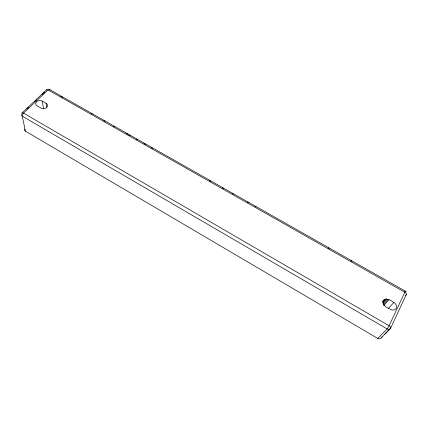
<?xml version="1.0" encoding="UTF-8"?>
<svg xmlns="http://www.w3.org/2000/svg" width="428" height="428" viewBox="0 0 428 428"><rect width="100%" height="100%" fill="white"/><g stroke="black" fill="none" stroke-linecap="round" stroke-linejoin="round"><path stroke-width="0.64" d="M404.781 291.318A2.643 0.369 -59.7 0 1 404.829 292.254A2.793 1.412 25 0 1 406.242 294.705L390.598 328.201L384.323 334.562M383.991 299.894C380.492 304.233 387.292 308.139 390.577 309.374A4.676 3.777 38.4 0 0 396.237 308.224A4.676 3.777 38.4 0 0 393.808 302.473C390.882 300.354 385.296 296.684 382.707 301.376M382.675 301.81L384.825 299.343M382.803 302.5L385.826 299.044M383.028 303.468L386.928 299.028M383.269 304.709L388.057 299.284M383.729 305.613L388.966 299.702M388.464 308.342L393.808 302.473M405.37 295.646L406.242 294.705M24.669 129.074A2.391 1.824 -5.9 0 0 25.37 131.129L377.801 338.457L387.099 328.923A2.734 0.396 -60.2 0 0 389.089 325.762L404.829 292.254L48.075 89.896A2.424 1.107 45.4 0 0 46.459 89.982M381.188 337.745L382.081 336.836M390.159 328.8L380.765 338.329A2.787 2.3 41.7 0 1 377.801 338.457M26.766 109.033L28.687 107.219M34.443 101.768L36.364 99.954M42.126 94.502L44.523 92.234M22.138 112.874L46.663 89.693M49.37 89.409L405.188 291.067M60.824 96.321L62.563 97.311M91.036 113.452L92.197 114.11M103.817 120.696L104.978 121.359M113.693 126.297L114.859 126.956M126.479 133.547L127.64 134.205M128.801 134.863L129.962 135.521M136.355 139.143L137.516 139.801M143.91 143.428L145.648 144.413M151.459 147.708L152.625 148.366M209.565 180.648L210.726 181.306M222.346 187.892L223.507 188.55M232.222 193.493L233.383 194.151M247.331 202.059L248.491 202.717M254.879 206.339L256.046 206.997M328.089 247.839L329.25 248.502M350.751 260.689L351.912 261.348M46.063 103.276A4.018 3.007 -3.6 0 1 46.684 107.492A4.018 3.007 -3.6 0 1 41.04 108.107L37.241 105.925A4.018 2.996 -3.8 0 1 36.648 101.73A4.018 2.996 -3.8 0 1 42.281 101.11L46.063 103.276L46.748 107.754M405.749 291.489L406.183 292.03M25.37 131.129L22.288 116.181A2.472 1.851 -5.4 0 1 21.571 114.094M42.281 101.11L43.512 108.808M49.782 90.067A2.322 1.14 -61.2 0 0 48.075 89.896L23.551 113.131A2.391 1.209 -59.3 0 0 22.288 116.181L387.099 328.923A2.889 2.359 40.7 0 0 390.598 328.201A2.889 1.332 26.3 0 0 389.089 325.762L23.551 113.131A2.498 1.038 44.5 0 0 21.967 113.575"/></g></svg>
